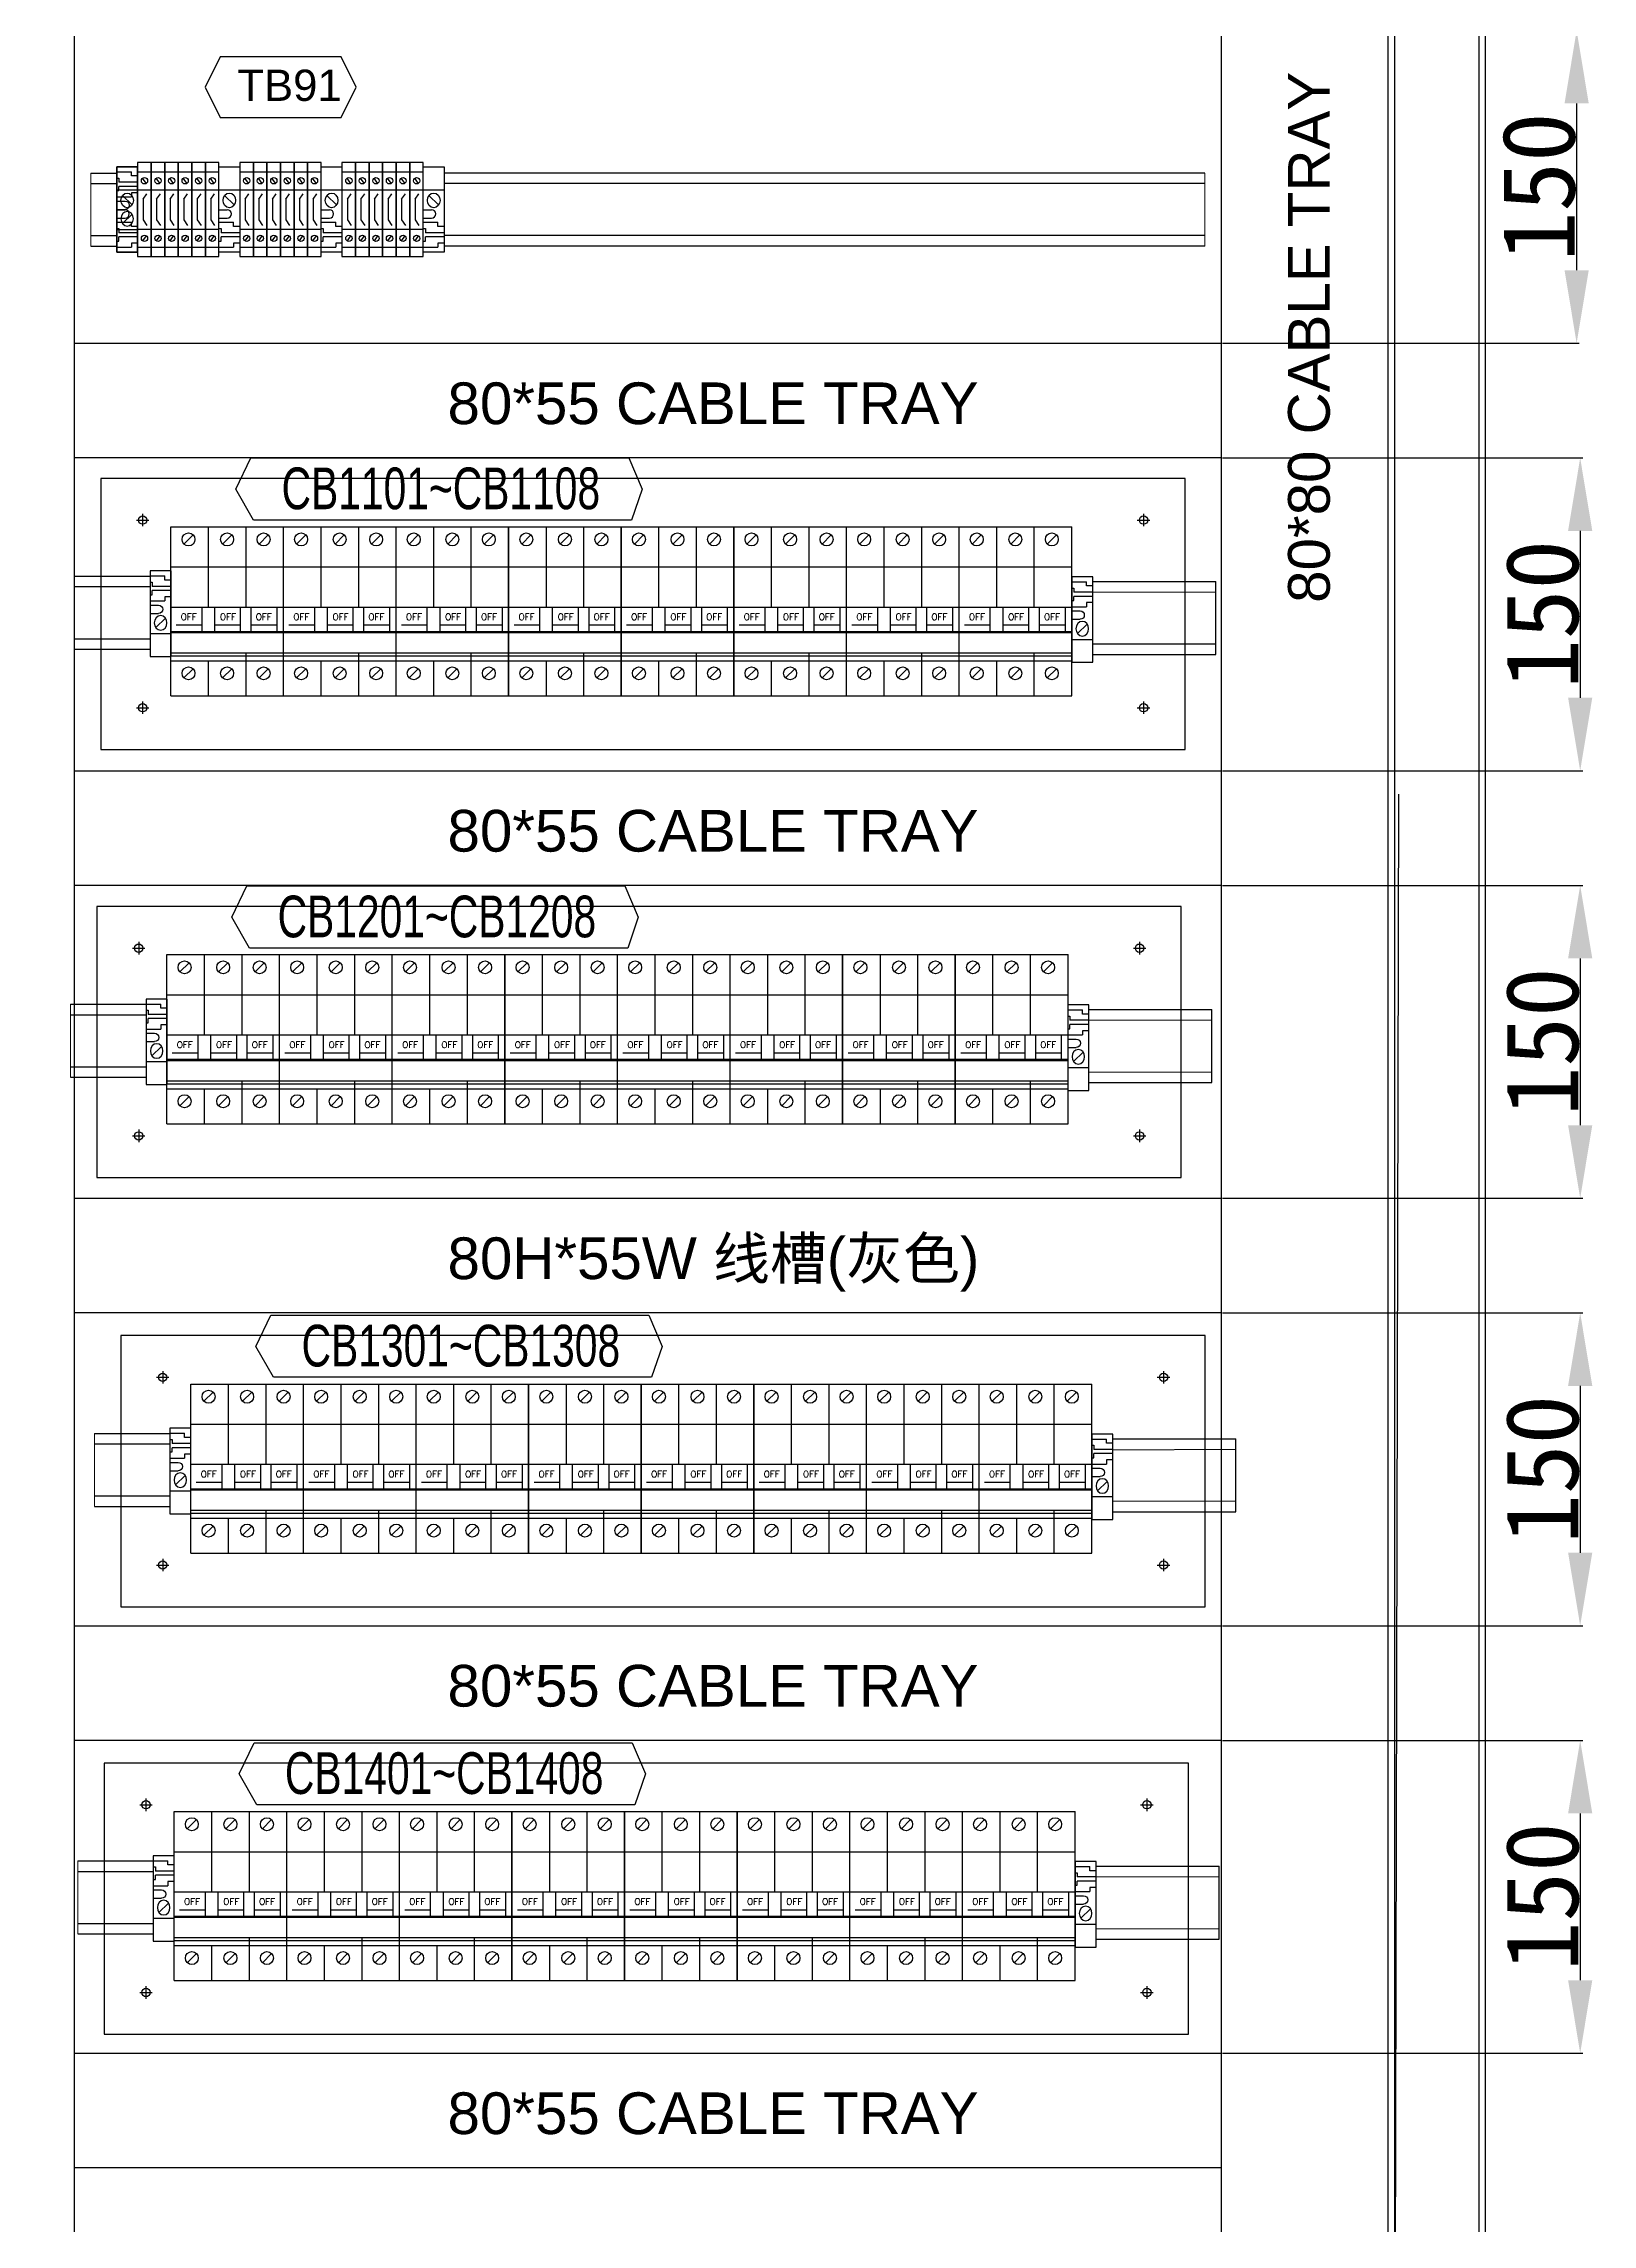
# Model space of a CAD drawing. Extents: x 81437 to 204847, y -54597 to -29444.
# Drawn here: x 87122 to 87865, y -35774 to -34729 of the extents above; entities that cross this region are included whole.
import ezdxf
from ezdxf.enums import TextEntityAlignment as Align
from ezdxf.lldxf.tags import DXFTag

# ---------------------------------------------------------------- set-up
doc = ezdxf.new("R2010")
doc.units = 0
doc.header["$LTSCALE"] = 100
doc.header["$MEASUREMENT"] = 0
for name, color, linetype in [('COMPONENT', 7, 'Continuous'), ('PSU', 12, 'Continuous'), ('TEXT', 7, 'Continuous')]:
    doc.layers.add(name, color=color, linetype=linetype)
doc.layers.add('细实线', color=7, linetype='Continuous', lineweight=20)
doc.styles.add('HZ', font='arial.ttf', dxfattribs={"width": 0.7})
doc.styles.add('ROMANS', font='romans', dxfattribs={"width": 0.8, "height": 2})
doc.styles.get("Standard").update_dxf_attribs({"font": ''})
doc.styles.get('Standard').set_extended_font_data('SimSun')
tags = doc.linetypes.add('CENTER2', pattern=[1.125, 0.75, -0.125, 0.125, -0.125]).pattern_tags.tags
tags[10:11] = [DXFTag(74, 4), DXFTag(75, 0), DXFTag(340, '0'), DXFTag(46, 1.0), DXFTag(50, 0.0), DXFTag(44, 0.0), DXFTag(45, 0.0)]
tags[8:9] = [DXFTag(74, 4), DXFTag(75, 0), DXFTag(340, '0'), DXFTag(46, 1.0), DXFTag(50, 0.0), DXFTag(44, 0.0), DXFTag(45, 0.0)]
tags[6:7] = [DXFTag(74, 4), DXFTag(75, 0), DXFTag(340, '0'), DXFTag(46, 1.0), DXFTag(50, 0.0), DXFTag(44, 0.0), DXFTag(45, 0.0)]
tags[4:5] = [DXFTag(74, 4), DXFTag(75, 0), DXFTag(340, '0'), DXFTag(46, 1.0), DXFTag(50, 0.0), DXFTag(44, 0.0), DXFTag(45, 0.0)]
tags = doc.linetypes.add('HIDDEN', pattern=[0.375, 0.25, -0.125]).pattern_tags.tags
tags[6:7] = [DXFTag(74, 4), DXFTag(75, 0), DXFTag(340, '0'), DXFTag(46, 1.0), DXFTag(50, 0.0), DXFTag(44, 0.0), DXFTag(45, 0.0)]
tags[4:5] = [DXFTag(74, 4), DXFTag(75, 0), DXFTag(340, '0'), DXFTag(46, 1.0), DXFTag(50, 0.0), DXFTag(44, 0.0), DXFTag(45, 0.0)]
tags = doc.linetypes.add('HIDDEN2', pattern=[0.1875, 0.125, -0.0625]).pattern_tags.tags
tags[6:7] = [DXFTag(74, 4), DXFTag(75, 0), DXFTag(340, '0'), DXFTag(46, 1.0), DXFTag(50, 0.0), DXFTag(44, 0.0), DXFTag(45, 0.0)]
tags[4:5] = [DXFTag(74, 4), DXFTag(75, 0), DXFTag(340, '0'), DXFTag(46, 1.0), DXFTag(50, 0.0), DXFTag(44, 0.0), DXFTag(45, 0.0)]
doc.dimstyles.new('ISO-25', dxfattribs={"dimtxt": 35, "dimasz": 35, "dimexe": 1.25, "dimexo": 0.625, "dimtad": 1, "dimtoh": 1, "dimdec": 0, "dimtxsty": 'Standard', "dimcen": 2.5, "dimadec": 0, "dimazin": 0, "dimtfac": 1, "dimtdec": 0, "dimtmove": 0, "dimatfit": 3, "dimfxl": 1, "dimarcsym": 0})

# ---------------------------------------------------------------- blocks, each defined once
blk = doc.blocks.new('*D181')
at = {"color": 0, "lineweight": -2, "transparency": 16777216}
for p, q in [((87687.6, -34722.3), (87858.6, -34722.3)), ((87857.4, -34757.3), (87857.4, -34837.3)), ((87687.6, -34872.3), (87858.6, -34872.3))]:
    blk.add_line(p, q, dxfattribs=at)
at = {"color": 0, "transparency": 16777216}
for points in [[(87863.2, -34757.3), (87851.6, -34757.3), (87857.4, -34722.3)], [(87851.6, -34837.3), (87863.2, -34837.3), (87857.4, -34872.3)]]:
    blk.add_solid(points, dxfattribs=at)
at = {"layer": 'Defpoints', "color": 0, "transparency": 16777216}
for p in [(87687, -34722.3), (87687, -34872.3), (87857.4, -34872.3)]:
    blk.add_point(p, dxfattribs=at)
at = {"color": 0, "transparency": 16777216, "insert": (87839.3, -34797.3), "char_height": 35, "attachment_point": 5, "rotation": 90}
blk.add_mtext('150', dxfattribs=at)
blk = doc.blocks.new('*D182')
at = {"color": 0, "lineweight": -2, "transparency": 16777216}
for p, q in [((87687.6, -34927.3), (87860.4, -34927.3)), ((87859.1, -34962.3), (87859.1, -35042.3)), ((87687.6, -35077.3), (87860.4, -35077.3))]:
    blk.add_line(p, q, dxfattribs=at)
at = {"color": 0, "transparency": 16777216}
for points in [[(87864.9, -34962.3), (87853.3, -34962.3), (87859.1, -34927.3)], [(87853.3, -35042.3), (87864.9, -35042.3), (87859.1, -35077.3)]]:
    blk.add_solid(points, dxfattribs=at)
at = {"layer": 'Defpoints', "color": 0, "transparency": 16777216}
for p in [(87687, -34927.3), (87687, -35077.3), (87859.1, -35077.3)]:
    blk.add_point(p, dxfattribs=at)
at = {"color": 0, "transparency": 16777216, "insert": (87841, -35002.3), "char_height": 35, "attachment_point": 5, "rotation": 90}
blk.add_mtext('150', dxfattribs=at)
blk = doc.blocks.new('*D188')
at = {"color": 0, "lineweight": -2, "transparency": 16777216}
for p, q in [((87687.6, -35132.3), (87860.4, -35132.3)), ((87859.1, -35167.3), (87859.1, -35247.3)), ((87687.6, -35282.3), (87860.4, -35282.3))]:
    blk.add_line(p, q, dxfattribs=at)
at = {"color": 0, "transparency": 16777216}
for points in [[(87864.9, -35167.3), (87853.3, -35167.3), (87859.1, -35132.3)], [(87853.3, -35247.3), (87864.9, -35247.3), (87859.1, -35282.3)]]:
    blk.add_solid(points, dxfattribs=at)
at = {"layer": 'Defpoints', "color": 0, "transparency": 16777216}
for p in [(87687, -35132.3), (87687, -35282.3), (87859.1, -35282.3)]:
    blk.add_point(p, dxfattribs=at)
at = {"color": 0, "transparency": 16777216, "insert": (87841, -35207.3), "char_height": 35, "attachment_point": 5, "rotation": 90}
blk.add_mtext('150', dxfattribs=at)
blk = doc.blocks.new('*D189')
at = {"color": 0, "lineweight": -2, "transparency": 16777216}
for p, q in [((87687.6, -35337.3), (87860.4, -35337.3)), ((87859.1, -35372.3), (87859.1, -35452.3)), ((87687.6, -35487.3), (87860.4, -35487.3))]:
    blk.add_line(p, q, dxfattribs=at)
at = {"color": 0, "transparency": 16777216}
for points in [[(87864.9, -35372.3), (87853.3, -35372.3), (87859.1, -35337.3)], [(87853.3, -35452.3), (87864.9, -35452.3), (87859.1, -35487.3)]]:
    blk.add_solid(points, dxfattribs=at)
at = {"layer": 'Defpoints', "color": 0, "transparency": 16777216}
for p in [(87687, -35337.3), (87687, -35487.3), (87859.1, -35487.3)]:
    blk.add_point(p, dxfattribs=at)
at = {"color": 0, "transparency": 16777216, "insert": (87841, -35412.3), "char_height": 35, "attachment_point": 5, "rotation": 90}
blk.add_mtext('150', dxfattribs=at)
blk = doc.blocks.new('*D193')
at = {"color": 0, "lineweight": -2, "transparency": 16777216}
for p, q in [((87687.6, -35542.3), (87860.4, -35542.3)), ((87859.1, -35577.3), (87859.1, -35657.3)), ((87687.6, -35692.3), (87860.4, -35692.3))]:
    blk.add_line(p, q, dxfattribs=at)
at = {"color": 0, "transparency": 16777216}
for points in [[(87864.9, -35577.3), (87853.3, -35577.3), (87859.1, -35542.3)], [(87853.3, -35657.3), (87864.9, -35657.3), (87859.1, -35692.3)]]:
    blk.add_solid(points, dxfattribs=at)
at = {"layer": 'Defpoints', "color": 0, "transparency": 16777216}
for p in [(87687, -35542.3), (87687, -35692.3), (87859.1, -35692.3)]:
    blk.add_point(p, dxfattribs=at)
at = {"color": 0, "transparency": 16777216, "insert": (87841, -35617.3), "char_height": 35, "attachment_point": 5, "rotation": 90}
blk.add_mtext('150', dxfattribs=at)
blk = doc.blocks.new('堵头')
at = {"color": 53}
for p, q in [((0, -41), (0, 0)), ((0, 0), (10, 0)), ((10, 0), (10, -41)), ((0, -11), (10, -11)), ((0, -20.6), (4, -20.6)), ((7.3, -18.3), (2.7, -13.8)), ((0, -24.6), (4, -24.6)), ((0, -26.6), (7, -26.6)), ((0, -29.6), (1, -29.6)), ((1, -29.6), (1, -31.6)), ((7, -28.6), (7, -26.6)), ((10, -28.6), (7, -28.6)), ((0, -35.6), (1, -35.6)), ((0, -38.6), (7, -38.6)), ((10, -41), (0, -41)), ((10, -31.6), (1, -31.6)), ((10, -33.6), (1, -33.6)), ((1, -35.6), (1, -33.6)), ((10, -36.6), (7, -36.6)), ((7, -36.6), (7, -38.6))]:
    blk.add_line(p, q, dxfattribs=at)
blk.add_arc((4, -22.6), 2, 270, 90, dxfattribs=at)
blk.add_ellipse((5, -16.1), major_axis=(0, -3.5), ratio=0.857143, start_param=4.712389, end_param=10.995574, dxfattribs=at)
blk = doc.blocks.new('空开3P')
at = {"layer": 'COMPONENT', "color": 6, "linetype": 'HIDDEN', "ltscale": 0.2}
for p, q in [((185939.2, 105389.4, 63738.9), (185943.6, 105393.8, 63738.9)), ((185957.7, 105389.4, 63738.9), (185962.1, 105393.8, 63738.9)), ((185975.2, 105389.4, 63738.9), (185979.6, 105393.8, 63738.9)), ((185939.2, 105325.2, 63738.9), (185943.6, 105329.6, 63738.9)), ((185957.7, 105325.2, 63738.9), (185962.1, 105329.6, 63738.9)), ((185975.2, 105325.2, 63738.9), (185979.6, 105329.6, 63738.9))]:
    blk.add_line(p, q, dxfattribs=at)
for centre in [(185941.4, 105391.6, 63738.9), (185959.9, 105391.6, 63738.9), (185977.4, 105391.6, 63738.9), (185941.4, 105327.4, 63738.9), (185959.9, 105327.4, 63738.9), (185977.4, 105327.4, 63738.9)]:
    blk.add_circle(centre, 3.1, dxfattribs=at)
at = {"layer": 'PSU', "linetype": 'HIDDEN', "ltscale": 0.2}
for p, q in [((185932.9, 105397.7, 63738.9), (185969, 105397.7, 63738.9)), ((185932.9, 105378.4, 63738.9), (185932.9, 105397.7, 63738.9)), ((185951, 105378.4, 63738.9), (185951, 105397.7, 63738.9)), ((185969, 105397.7, 63738.9), (185987, 105397.7, 63738.9)), ((185969, 105378.4, 63738.9), (185969, 105397.7, 63738.9)), ((185969, 105378.4, 63738.9), (185969, 105397.7, 63738.9)), ((185987, 105378.4, 63738.9), (185987, 105397.7, 63738.9)), ((185969, 105359.2, 63738.9), (185969, 105378.4, 63738.9)), ((185932.9, 105316.6, 63738.9), (185932.9, 105333.4, 63738.9)), ((185951, 105316.6, 63738.9), (185951, 105333.4, 63738.9)), ((185969, 105316.6, 63738.9), (185969, 105337.2, 63738.9)), ((185969, 105316.6, 63738.9), (185969, 105333.4, 63738.9)), ((185987, 105316.6, 63738.9), (185987, 105333.4, 63738.9)), ((185969, 105316.6, 63738.9), (185969, 105330.4, 63738.9)), ((185932.9, 105316.6, 63738.9), (185969, 105316.6, 63738.9)), ((185969, 105316.6, 63738.9), (185987, 105316.6, 63738.9))]:
    blk.add_line(p, q, dxfattribs=at)
at = {"layer": 'PSU'}
for p, q in [((185932.9, 105378.4, 63738.9), (185969, 105378.4, 63738.9)), ((185932.9, 105333.4, 63738.9), (185932.9, 105378.4, 63738.9)), ((185951, 105359.2, 63738.9), (185951, 105378.4, 63738.9)), ((185969, 105378.4, 63738.9), (185987, 105378.4, 63738.9)), ((185969, 105359.2, 63738.9), (185969, 105378.4, 63738.9)), ((185969, 105359.2, 63738.9), (185969, 105378.4, 63738.9)), ((185987, 105333.4, 63738.9), (185987, 105378.4, 63738.9)), ((185932.9, 105359.2, 63738.9), (185951, 105359.2, 63738.9)), ((185947.9, 105347.5, 63738.9), (185947.9, 105359.2, 63738.9)), ((185951, 105359.2, 63738.9), (185969, 105359.2, 63738.9)), ((185954, 105347.5, 63738.9), (185954, 105359.2, 63738.9)), ((185966.4, 105347.5, 63738.9), (185966.4, 105359.2, 63738.9)), ((185969, 105359.2, 63738.9), (185987, 105359.2, 63738.9)), ((185971.5, 105347.5, 63738.9), (185971.5, 105359.2, 63738.9)), ((185983.9, 105347.5, 63738.9), (185983.9, 105359.2, 63738.9)), ((185932.9, 105347.5, 63738.9), (185969, 105347.5, 63738.9)), ((185932.9, 105347, 63738.9), (185969, 105347, 63738.9)), ((185935.5, 105350.6, 63738.9), (185947.9, 105350.6, 63738.9)), ((185954, 105350.6, 63738.9), (185966.4, 105350.6, 63738.9)), ((185969, 105347.5, 63738.9), (185987, 105347.5, 63738.9)), ((185969, 105347, 63738.9), (185987, 105347, 63738.9)), ((185971.5, 105350.6, 63738.9), (185983.9, 105350.6, 63738.9)), ((185932.9, 105337.2, 63738.9), (185969, 105337.2, 63738.9)), ((185932.9, 105335.8, 63738.9), (185969, 105335.8, 63738.9)), ((185932.9, 105333.4, 63738.9), (185969, 105333.4, 63738.9)), ((185951, 105333.4, 63738.9), (185951, 105333.4, 63738.9)), ((185969, 105337.2, 63738.9), (185987, 105337.2, 63738.9)), ((185969, 105333.4, 63738.9), (185969, 105337.2, 63738.9)), ((185969, 105333.4, 63738.9), (185969, 105337.2, 63738.9)), ((185969, 105335.8, 63738.9), (185987, 105335.8, 63738.9)), ((185969, 105333.4, 63738.9), (185987, 105333.4, 63738.9))]:
    blk.add_line(p, q, dxfattribs=at)
at = {"layer": 'TEXT', "style": 'ROMANS'}
for p in [(185941.5, 105354.5, 63738.9), (185960.3, 105354.5, 63738.9), (185977.5, 105354.5, 63738.9)]:
    blk.add_text('OFF', height=3.09, dxfattribs=at).set_placement(p, align=Align.MIDDLE)
blk = doc.blocks.new('Z$W@#31031')
at = {"color": 53}
for p, q in [((0, 45), (0, 0)), ((6.5, 45), (0, 45)), ((6.5, 0), (6.5, 45)), ((0, 40.6), (6.5, 40.6)), ((0, 31.9), (6.5, 31.9)), ((2.6, 27.5), (4.4, 30.1)), ((2.6, 27.6), (2.6, 17.4)), ((0, 13.1), (6.5, 13.1)), ((2.6, 17.5), (4.4, 14.9)), ((0, 4.4), (6.5, 4.4)), ((0, 0), (6.5, 0))]:
    blk.add_line(p, q, dxfattribs=at)
at = {"color": 53, "linetype": 'HIDDEN2'}
for p, q in [((4.1, 35.1), (2.4, 37.5)), ((4.1, 9.9), (2.4, 7.5))]:
    blk.add_line(p, q, dxfattribs=at)
at = {"color": 53}
for centre in [(3.3, 36.3), (3.3, 8.7)]:
    blk.add_circle(centre, 1.5, dxfattribs=at)

msp = doc.modelspace()

# ---------------------------------------------------------------- linework, layer by layer
at = {"color": 7, "linetype": 'HIDDEN'}
msp.add_line((87810.5, -33998.7), (87810.5, -35998.7), dxfattribs=at)
at = {"color": 7}
for p, q in [((87813.5, -33998.7), (87813.5, -36108.7)), ((87771.9, -35088.6), (87770, -35955.2))]:
    msp.add_line(p, q, dxfattribs=at)
msp.add_line((87770, -34046.2), (87770, -35998.7))
at = {"color": 6}
for p, q in [((87144.9, -34790.7, -63738.9), (87157.3, -34790.7, -62238)), ((87679.1, -34790.7, -63738.9), (87314.3, -34790.7, -62238)), ((87144.9, -34795.7, -63738.9), (87157.3, -34795.7, -62238)), ((87679.1, -34795.7, -63738.9), (87314.3, -34795.7, -62238)), ((87144.9, -34820.7, -63738.9), (87157.3, -34820.7, -62238)), ((87679.1, -34820.7, -63738.9), (87314.3, -34820.7, -62238)), ((87144.9, -34825.7, -63738.9), (87157.3, -34825.7, -62238)), ((87679.1, -34825.7, -63738.9), (87314.3, -34825.7, -62238)), ((87137, -34984), (87173.3, -34984, 1500.8)), ((87137, -34989), (87173.3, -34989, 1500.8)), ((87625.3, -34986.5, 65239.7), (87684.3, -34986.5, 63738.9)), ((87625.3, -34991.7, 65239.7), (87684.3, -34991.5, 63738.9)), ((87684.3, -35021.5, 63738.9), (87684.3, -34986.5, 63738.9)), ((87137, -35014), (87173.3, -35014, 1500.8)), ((87137, -35019), (87173.3, -35019, 1500.8)), ((87625.3, -35016.4, 65239.7), (87684.3, -35016.5, 63738.9)), ((87625.3, -35021.5, 65239.7), (87684.3, -35021.5, 63738.9)), ((87135.1, -35189.3, -63738.9), (87171.4, -35189.3, -62238)), ((87135.1, -35194.3, -63738.9), (87171.4, -35194.3, -62238)), ((87623.4, -35191.8, 1500.8), (87682.5, -35191.8)), ((87623.4, -35197, 1500.8), (87682.5, -35196.8)), ((87682.5, -35226.8), (87682.5, -35191.8)), ((87135.1, -35219.3, -63738.9), (87171.4, -35219.3, -62238)), ((87623.4, -35221.7, 1500.8), (87682.5, -35221.8)), ((87135.1, -35224.3, -63738.9), (87171.4, -35224.3, -62238)), ((87623.4, -35226.8, 1500.8), (87682.5, -35226.8)), ((87146.6, -35395.1, -63738.9), (87182.8, -35395.1, -62238)), ((87634.9, -35397.7, 1500.8), (87693.9, -35397.7)), ((87693.9, -35432.7), (87693.9, -35397.7)), ((87146.6, -35400.1, -63738.9), (87182.8, -35400.1, -62238)), ((87634.9, -35402.9, 1500.8), (87693.9, -35402.7)), ((87146.6, -35425.1, -63738.9), (87182.8, -35425.1, -62238)), ((87146.6, -35430.1, -63738.9), (87182.8, -35430.1, -62238)), ((87634.9, -35427.5, 1500.8), (87693.9, -35427.6)), ((87634.9, -35432.7, 1500.8), (87693.9, -35432.7)), ((87138.6, -35600.1, -63738.9), (87174.8, -35600.1, -62238)), ((87138.6, -35605.1, -63738.9), (87174.8, -35605.1, -62238)), ((87626.9, -35602.6, 1500.8), (87685.9, -35602.6)), ((87626.9, -35607.8, 1500.8), (87685.9, -35607.6)), ((87685.9, -35637.6), (87685.9, -35602.6)), ((87138.6, -35630.1, -63738.9), (87174.8, -35630.1, -62238)), ((87138.6, -35635.1, -63738.9), (87174.8, -35635.1, -62238)), ((87626.9, -35632.5, 1500.8), (87685.9, -35632.6)), ((87626.9, -35637.6, 1500.8), (87685.9, -35637.6))]:
    msp.add_line(p, q, dxfattribs=at)
at = {"color": 4, "linetype": 'CENTER2'}
for p, q in [((87166.7, -34957.1, 63738.9), (87172.7, -34957.1, 63738.9)), ((87169.7, -34954.1, 63738.9), (87169.7, -34960.1, 63738.9)), ((87646.7, -34957.1, 63738.9), (87652.7, -34957.1, 63738.9)), ((87649.7, -34954.1, 63738.9), (87649.7, -34960.1, 63738.9)), ((87169.7, -35044.1, 63738.9), (87169.7, -35050.1, 63738.9)), ((87649.7, -35044.1, 63738.9), (87649.7, -35050.1, 63738.9)), ((87166.7, -35047.1, 63738.9), (87172.7, -35047.1, 63738.9)), ((87646.7, -35047.1, 63738.9), (87652.7, -35047.1, 63738.9)), ((87164.8, -35162.4), (87170.8, -35162.4)), ((87167.8, -35159.4), (87167.8, -35165.4)), ((87644.8, -35162.4), (87650.8, -35162.4)), ((87647.8, -35159.4), (87647.8, -35165.4)), ((87164.8, -35252.4), (87170.8, -35252.4)), ((87167.8, -35249.4), (87167.8, -35255.4)), ((87644.8, -35252.4), (87650.8, -35252.4)), ((87647.8, -35249.4), (87647.8, -35255.4)), ((87176.3, -35368.2), (87182.3, -35368.2)), ((87179.3, -35365.2), (87179.3, -35371.2)), ((87656.3, -35368.2), (87662.3, -35368.2)), ((87659.3, -35365.2), (87659.3, -35371.2)), ((87176.3, -35458.2), (87182.3, -35458.2)), ((87179.3, -35455.2), (87179.3, -35461.2)), ((87656.3, -35458.2), (87662.3, -35458.2)), ((87659.3, -35455.2), (87659.3, -35461.2)), ((87168.3, -35573.2), (87174.3, -35573.2)), ((87171.3, -35570.2), (87171.3, -35576.2)), ((87648.3, -35573.2), (87654.3, -35573.2)), ((87651.3, -35570.2), (87651.3, -35576.2)), ((87171.3, -35660.2), (87171.3, -35666.2)), ((87651.3, -35660.2), (87651.3, -35666.2)), ((87168.3, -35663.2), (87174.3, -35663.2)), ((87648.3, -35663.2), (87654.3, -35663.2))]:
    msp.add_line(p, q, dxfattribs=at)
at = {"linetype": 'CENTER2'}
for p, q in [((87169.6, -34957.1, 63738.9), (87169.8, -34957.1, 63738.9)), ((87169.7, -34957.2, 63738.9), (87169.7, -34957, 63738.9)), ((87649.6, -34957.1, 63738.9), (87649.8, -34957.1, 63738.9)), ((87649.7, -34957.2, 63738.9), (87649.7, -34957, 63738.9)), ((87169.6, -35047.1, 63738.9), (87169.8, -35047.1, 63738.9)), ((87169.7, -35047.2, 63738.9), (87169.7, -35047, 63738.9)), ((87649.6, -35047.1, 63738.9), (87649.8, -35047.1, 63738.9)), ((87649.7, -35047.2, 63738.9), (87649.7, -35047, 63738.9)), ((87167.7, -35162.4), (87167.9, -35162.4)), ((87167.8, -35162.5), (87167.8, -35162.3)), ((87647.7, -35162.4), (87647.9, -35162.4)), ((87647.8, -35162.5), (87647.8, -35162.3)), ((87167.7, -35252.4), (87167.9, -35252.4)), ((87167.8, -35252.5), (87167.8, -35252.3)), ((87647.7, -35252.4), (87647.9, -35252.4)), ((87647.8, -35252.5), (87647.8, -35252.3)), ((87179.2, -35368.2), (87179.4, -35368.2)), ((87179.3, -35368.3), (87179.3, -35368.1)), ((87659.2, -35368.2), (87659.4, -35368.2)), ((87659.3, -35368.3), (87659.3, -35368.1)), ((87179.2, -35458.2), (87179.4, -35458.2)), ((87179.3, -35458.3), (87179.3, -35458.1)), ((87659.2, -35458.2), (87659.4, -35458.2)), ((87659.3, -35458.3), (87659.3, -35458.1)), ((87171.2, -35573.2), (87171.3, -35573.2)), ((87171.3, -35573.3), (87171.3, -35573.1)), ((87651.2, -35573.2), (87651.3, -35573.2)), ((87651.3, -35573.3), (87651.3, -35573.1)), ((87171.2, -35663.2), (87171.3, -35663.2)), ((87171.3, -35663.3), (87171.3, -35663.1)), ((87651.2, -35663.2), (87651.3, -35663.2)), ((87651.3, -35663.3), (87651.3, -35663.1))]:
    msp.add_line(p, q, dxfattribs=at)
for points in [[(87057, -35877.7), (87137, -35877.7), (87137, -34077.2), (87057, -34077.2)], [(87687, -35877.7), (87767, -35877.7), (87767, -34077.2), (87687, -34077.2)], [(87147.8, -35272.4), (87667.8, -35272.4), (87667.8, -35142.4), (87147.8, -35142.4)], [(87159.3, -35478.2), (87679.3, -35478.2), (87679.3, -35348.2), (87159.3, -35348.2)], [(87151.3, -35683.2), (87671.3, -35683.2), (87671.3, -35553.2), (87151.3, -35553.2)]]:
    msp.add_lwpolyline(points, close=True)
at = {"color": 3}
for points, elevation in [([(87264.9, -34735), (87206.8, -34735), (87199.6, -34749.5), (87206.8, -34764), (87264.9, -34764), (87272.1, -34749.5), (87264.9, -34735)], -62236), ([(87221.5, -34927.3), (87402.9, -34927.3), (87409.2, -34942.3), (87404.2, -34957.1), (87222.9, -34957.1), (87214.4, -34942.3), (87221.5, -34927.3)], 63738.9)]:
    msp.add_lwpolyline(points, dxfattribs=dict(at, elevation=elevation))
at = {"elevation": 63738.9}
for points in [[(87137, -34872.3), (87687, -34872.3), (87687, -34927.3), (87137, -34927.3)], [(87149.7, -35067.1), (87669.7, -35067.1), (87669.7, -34937.1), (87149.7, -34937.1)], [(87137, -35077.3), (87687, -35077.3), (87687, -35132.3), (87137, -35132.3)], [(87137, -35282.3), (87687, -35282.3), (87687, -35337.3), (87137, -35337.3)], [(87137, -35487.3), (87687, -35487.3), (87687, -35542.3), (87137, -35542.3)], [(87137, -35692.3), (87687, -35692.3), (87687, -35747.3), (87137, -35747.3)]]:
    msp.add_lwpolyline(points, close=True, dxfattribs=at)
at = {"color": 3}
for points in [[(87219.7, -35132.5), (87401, -35132.5), (87407.3, -35147.5), (87402.4, -35162.4), (87221, -35162.4), (87212.5, -35147.5), (87219.7, -35132.5)], [(87231.1, -35338.4), (87412.5, -35338.4), (87418.8, -35353.4), (87413.8, -35368.2), (87232.5, -35368.2), (87224, -35353.4), (87231.1, -35338.4)], [(87223.1, -35543.4), (87404.4, -35543.4), (87410.8, -35558.4), (87405.8, -35573.2), (87224.5, -35573.2), (87216, -35558.4), (87223.1, -35543.4)]]:
    msp.add_lwpolyline(points, dxfattribs=at)
for centre in [(87169.7, -34957.1, 63738.9), (87649.7, -34957.1, 63738.9), (87169.7, -35047.1, 63738.9), (87649.7, -35047.1, 63738.9), (87167.8, -35162.4), (87647.8, -35162.4), (87167.8, -35252.4), (87647.8, -35252.4), (87179.3, -35368.2), (87659.3, -35368.2), (87179.3, -35458.2), (87659.3, -35458.2), (87171.3, -35573.2), (87651.3, -35573.2), (87171.3, -35663.2), (87651.3, -35663.2)]:
    msp.add_circle(centre, 2)
at = {"layer": '细实线', "color": 6}
for p, q in [((87144.9, -34790.7, -63738.9), (87144.9, -34825.7, -63738.9)), ((87679.1, -34790.7, -63738.9), (87679.1, -34825.7, -63738.9)), ((87137, -34984), (87137, -35019)), ((87135.1, -35189.3, -63738.9), (87135.1, -35224.3, -63738.9)), ((87146.6, -35395.1, -63738.9), (87146.6, -35430.1, -63738.9)), ((87138.6, -35600.1, -63738.9), (87138.6, -35635.1, -63738.9))]:
    msp.add_line(p, q, dxfattribs=at)

# ---------------------------------------------------------------- block references
for p in [(87157.3, -34787.7, -62238), (87206.3, -34787.7, -62238), (87255.3, -34787.7, -62238), (87304.3, -34787.7, -62238)]:
    msp.add_blockref('堵头', p)
at = {"xscale": -1, "rotation": 180}
for p in [(87157.3, -34828.7, -62238), (87173.3, -35022.5, 1500.8), (87615.3, -35025.3, 65239.7), (87171.4, -35227.8, -62238), (87613.4, -35230.6, 1500.8), (87182.8, -35433.6, -62238), (87624.9, -35436.4, 1500.8), (87174.8, -35638.6, -62238), (87616.9, -35641.4, 1500.8)]:
    msp.add_blockref('堵头', p, dxfattribs=at)
at = {"color": 7}
for p in [(87167.3, -34830.7, -62238), (87173.8, -34830.7, -62238), (87180.3, -34830.7, -62238), (87186.8, -34830.7, -62238), (87193.3, -34830.7, -62238), (87199.8, -34830.7, -62238), (87216.3, -34830.7, -62238), (87222.8, -34830.7, -62238), (87229.3, -34830.7, -62238), (87235.8, -34830.7, -62238), (87242.3, -34830.7, -62238), (87248.8, -34830.7, -62238), (87265.3, -34830.7, -62238), (87271.8, -34830.7, -62238), (87278.3, -34830.7, -62238), (87284.8, -34830.7, -62238), (87291.3, -34830.7, -62238), (87297.8, -34830.7, -62238)]:
    msp.add_blockref('Z$W@#31031', p, dxfattribs=at)
at = {"layer": '细实线'}
for p in [(-98749.7, -140358, -62238), (-98695.7, -140358, -62238), (-98641.7, -140358, -62238), (-98587.7, -140358, -62238), (-98533.7, -140358, -62238), (-98479.7, -140358, 1500.8), (-98425.7, -140358, 1500.8), (-98371.7, -140358, 1500.8), (-98751.6, -140563.2, -125976.9), (-98697.6, -140563.2, -125976.9), (-98643.5, -140563.2, -125976.9), (-98589.5, -140563.2, -125976.9), (-98535.5, -140563.2, -125976.9), (-98481.5, -140563.2, -62238), (-98427.5, -140563.2, -62238), (-98373.5, -140563.2, -62238), (-98740.1, -140769.1, -125976.9), (-98686.1, -140769.1, -125976.9), (-98632.1, -140769.1, -125976.9), (-98578.1, -140769.1, -125976.9), (-98524.1, -140769.1, -125976.9), (-98470.1, -140769.1, -62238), (-98416.1, -140769.1, -62238), (-98362.1, -140769.1, -62238), (-98748.1, -140974.1, -125976.9), (-98694.1, -140974.1, -125976.9), (-98640.1, -140974.1, -125976.9), (-98586.1, -140974.1, -125976.9), (-98532.1, -140974.1, -125976.9), (-98478.1, -140974.1, -62238), (-98424.1, -140974.1, -62238), (-98370.1, -140974.1, -62238)]:
    msp.add_blockref('空开3P', p, dxfattribs=at)

# ---------------------------------------------------------------- texts
at = {"color": 0, "style": 'HZ'}
msp.add_text('TB91', height=15, dxfattribs=at).set_placement((87215.1, -34756.1, -62236))
at = {"lineweight": 0, "style": 'HZ'}
msp.add_text('80*80 CABLE TRAY', height=20, rotation=90, dxfattribs=at).set_placement((87739, -34996.8))
for s, p in [('80*55 CABLE TRAY', (87315.9, -34911.1)), ('80*55 CABLE TRAY', (87315.9, -35116.1)), ('80H*55W 线槽(灰色)', (87315.9, -35321.1)), ('80*55 CABLE TRAY', (87315.9, -35526.1)), ('80*55 CABLE TRAY', (87315.9, -35731.1))]:
    msp.add_text(s, height=20, dxfattribs=at).set_placement(p)
at = {"color": 0, "style": 'HZ', "width": 0.7}
for s, p in [('CB1101~CB1108', (87312.7, -34951.9, 63738.9)), ('CB1201~CB1208', (87310.8, -35157.2)), ('CB1301~CB1308', (87322.3, -35363)), ('CB1401~CB1408', (87314.3, -35568))]:
    msp.add_text(s, height=20, dxfattribs=at).set_placement(p, align=Align.CENTER)

# ---------------------------------------------------------------- dimensions: what is measured, and where the dimension line sits
at = {"color": 3}
for base, p1, p2, picture, middle in [((87857.4, -34872.3, 63738.9), (87687, -34722.3, 63738.9), (87687, -34872.3, 63738.9), '*D181', (87839.3, -34797.3, 63738.9)), ((87859.1, -35077.3, 63738.9), (87687, -34927.3, 63738.9), (87687, -35077.3, 63738.9), '*D182', (87841, -35002.3, 63738.9)), ((87859.1, -35282.3, 63738.9), (87687, -35132.3, 63738.9), (87687, -35282.3, 63738.9), '*D188', (87841, -35207.3, 63738.9)), ((87859.1, -35487.3, 63738.9), (87687, -35337.3, 63738.9), (87687, -35487.3, 63738.9), '*D189', (87841, -35412.3, 63738.9)), ((87859.1, -35692.3, 63738.9), (87687, -35542.3, 63738.9), (87687, -35692.3, 63738.9), '*D193', (87841, -35617.3, 63738.9))]:
    dim = msp.add_linear_dim(base=base, p1=p1, p2=p2, angle=90, dimstyle='ISO-25', dxfattribs=at)
    dim.commit()
    dim.dimension.update_dxf_attribs({"geometry": picture, "text_midpoint": middle})

doc.saveas('drawing.dxf')
